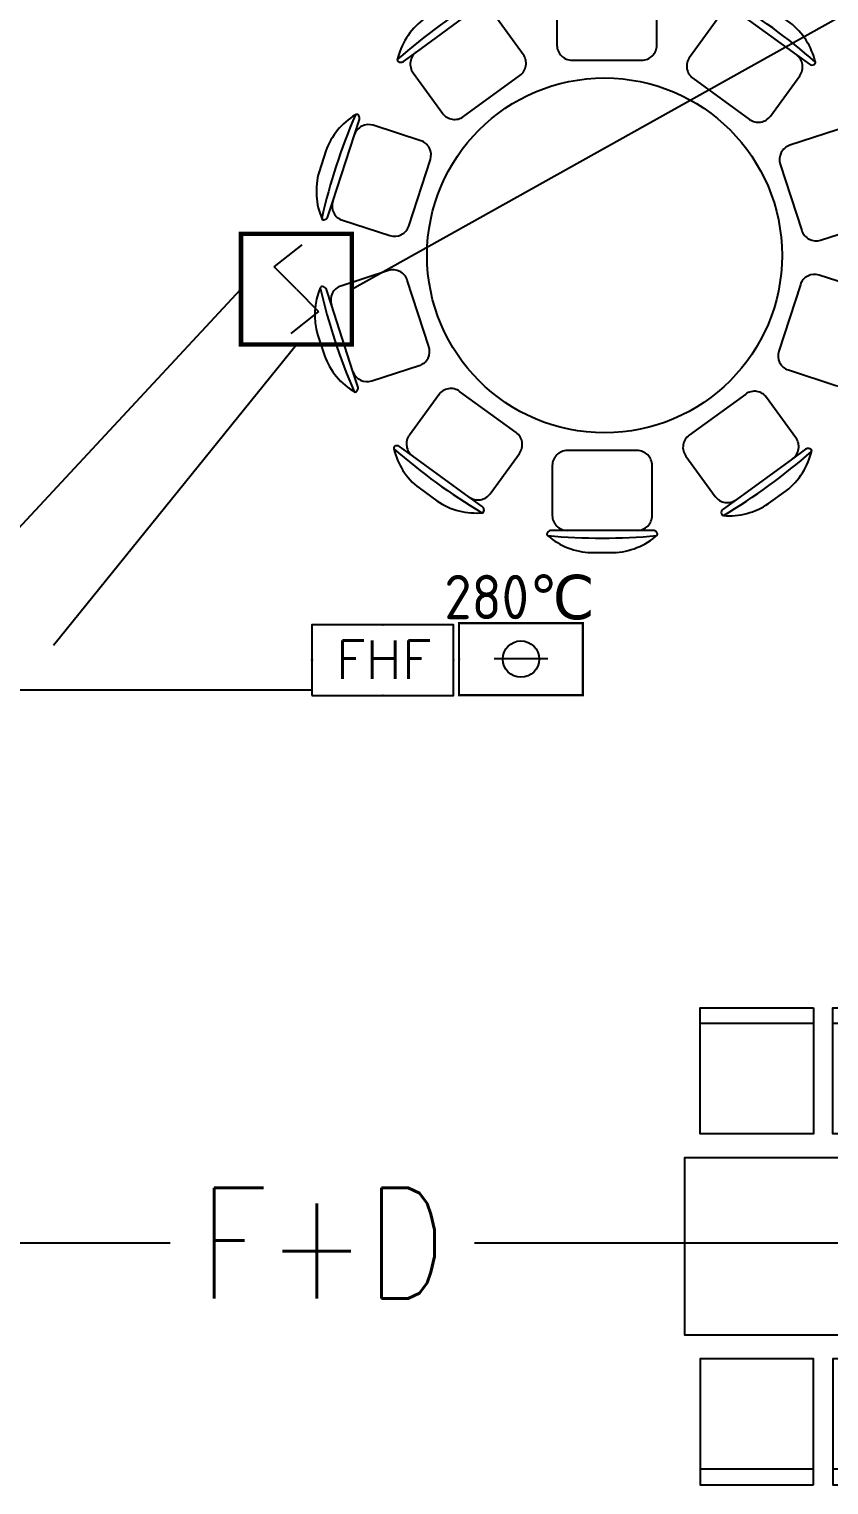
# Model space of a CAD drawing. Extents: x 2350667 to 3185789, y 309667 to 706270.
# Drawn here: x 2478367 to 2481972, y 477441 to 484006 of the extents above; entities that cross this region are included whole.
import ezdxf
from ezdxf.enums import TextEntityAlignment as Align

# ---------------------------------------------------------------- set-up
doc = ezdxf.new("R2010")
doc.units = 0
doc.header["$LTSCALE"] = 1000
for name, color, linetype in [('0-底图', 7, 'Continuous'), ('DIM-消防', 3, 'Continuous'), ('EQUIP-动力', 3, 'Continuous'), ('EQUIP-消防', 3, 'Continuous'), ('fur', 253, 'Continuous'), ('WIRE-消防', 1, 'Continuous'), ('洁具', 213, 'Continuous')]:
    doc.layers.add(name, color=color, linetype=linetype)
doc.styles.add('_TEL_DIM', font='SIMPLEX', dxfattribs={"width": 0.8, "height": 3.5, "bigfont": 'HZTXT'})
doc.styles.get("Standard").update_dxf_attribs({"font": 'geniso.shx', "bigfont": 'hztxt.shx'})

# ---------------------------------------------------------------- blocks, each defined once
blk = doc.blocks.new('$Equip$00002649')
for p, q in [((-0.5, 0.5), (-0.5, -0.5)), ((0.5, 0.5), (-0.5, 0.5)), ((-0.2, 0.2), (0.05, 0.4)), ((0.5, -0.5), (0.5, 0.5)), ((0, 0), (-0.2, 0.2)), ((0, 0), (0.2, -0.2)), ((0.2, -0.2), (-0.05, -0.4)), ((-0.5, -0.5), (0.5, -0.5))]:
    blk.add_line(p, q)
at = {"const_width": 0.04}
blk.add_lwpolyline([(-0.5, 0.5), (0.5, 0.5), (0.5, -0.5), (-0.5, -0.5), (-0.5, 0.5), (0.5, 0.5)], dxfattribs=at)
for p in [(0, 0.5), (-0.5, 0), (0.5, 0), (0, -0.5)]:
    blk.add_point(p)
at = {"color": 7, "flags": 1}
for tag, height, p in [('A', 0.00002, (0, 0)), ('B', 0.4, (0.762, -0.208))]:
    blk.add_attdef(tag, text='', height=height, dxfattribs=at).set_placement(p, align=Align.MIDDLE_CENTER)
blk = doc.blocks.new('$equip$00002404')
for p, q in [((-0.328, -0.558), (-0.328, 0.558)), ((0.322, 0.558), (0.322, -0.558)), ((0, 0), (0, 0.242)), ((0, -0.242), (0, 0))]:
    blk.add_line(p, q)
at = {"lineweight": 20}
for p, q in [((0.322, 0.558), (-0.328, 0.558)), ((-0.328, -0.558), (0.322, -0.558))]:
    blk.add_line(p, q, dxfattribs=at)
at = {"const_width": 0.02}
for points in [[(-0.328, 0.558), (0.322, 0.558), (0.322, -0.558), (-0.328, -0.558), (-0.328, 0.558), (0.322, 0.558)], [(-0.328, -0.558), (-0.328, 0.558)]]:
    blk.add_lwpolyline(points, dxfattribs=at)
blk.add_circle((-0.003, 0), 0.164)
for p in [(-0.003, 0.558), (-0.328, 0), (0.322, 0), (-0.003, -0.558)]:
    blk.add_point(p)
at = {"color": 7, "style": '_TEL_DIM', "flags": 1}
blk.add_attdef('A', text='', height=0.00002, dxfattribs=at).set_placement((0, 0), align=Align.MIDDLE_CENTER)
at = {"color": 7}
blk.add_attdef('$TEXT$', text='', height=0.4, dxfattribs=at).set_placement((0.955, -0.336), align=Align.MIDDLE_CENTER)
blk = doc.blocks.new('$equip_U$00000115(X6PAISEBHDX7W9M)')
blk.add_lwpolyline([(-0.75, 0), (0.75, 0), (0.75, 0.75), (-0.75, 0.75)], close=True)
for p in [(0, 0.75), (-0.75, 0.375), (0.75, 0.375), (0, 0)]:
    blk.add_point(p)
at = {"style": '_TEL_DIM'}
blk.add_text('FHF', height=0.408, dxfattribs=at).set_placement((-0.496, 0.176))
at = {"color": 7, "style": '_TEL_DIM', "flags": 1}
for tag in ['A', 'REMARK']:
    blk.add_attdef(tag, text='', height=0.00002, dxfattribs=at).set_placement((0, 0), align=Align.MIDDLE_CENTER)
blk = doc.blocks.new('$equip_U$00000150(WIN7-PC-dian)')
for p in [(0, 0.637), (-0.637, 0.319), (0.637, 0.319), (0, 0)]:
    blk.add_point(p)
at = {"xscale": 0.85, "yscale": 0.85, "zscale": 0.85}
blk.add_blockref('$equip_U$00000115(X6PAISEBHDX7W9M)', (0, 0), dxfattribs=at)
at = {"color": 7, "style": '_TEL_DIM', "flags": 1}
for tag in ['A', 'REMARK']:
    blk.add_attdef(tag, text='', height=0.00002, dxfattribs=at).set_placement((0, 0), align=Align.MIDDLE_CENTER)
blk = doc.blocks.new('$plan$00002719')
at = {"layer": 'fur'}
for p, q in [((-853.3, 1004.2), (-342.8, 1004.2)), ((-254.1, 1004.2), (256.5, 1004.2)), ((345.1, 1004.2), (855.7, 1004.2)), ((-853.3, -1004.2), (-342.8, -1004.2)), ((-254.1, -1004.2), (256.5, -1004.2)), ((345.1, -1004.2), (855.7, -1004.2))]:
    blk.add_line(p, q, dxfattribs=at)
for points in [[(-853.3, 1075.8), (-853.3, 507.4), (-342.8, 507.4), (-342.8, 1075.8), (-853.3, 1075.8)], [(-254.1, 1075.8), (-254.1, 507.4), (256.5, 507.4), (256.5, 1075.8), (-254.1, 1075.8)], [(345.1, 1075.8), (345.1, 507.4), (855.7, 507.4), (855.7, 1075.8), (345.1, 1075.8)], [(-925, -400), (-925, 400), (925, 400), (925, -400), (-925, -400)], [(-853.3, -1075.8), (-853.3, -507.4), (-342.8, -507.4), (-342.8, -1075.8), (-853.3, -1075.8)], [(-254.1, -1075.8), (-254.1, -507.4), (256.5, -507.4), (256.5, -1075.8), (-254.1, -1075.8)], [(345.1, -1075.8), (345.1, -507.4), (855.7, -507.4), (855.7, -1075.8), (345.1, -1075.8)]]:
    blk.add_lwpolyline(points, close=True, dxfattribs=at)
blk = doc.blocks.new('$plan$00002741')
at = {"layer": 'fur'}
for p, q in [((-146.9, 1240.2, 0), (168.1, 1240.2, 0)), ((-847.8, 917, 0), (-593, 1102.2, 0)), ((610.1, 1089.7, 0), (865, 904.6, 0)), ((-1224.9, 243.5, 0), (-1127.6, 543.1, 0)), ((1134.1, 523, 0), (1231.5, 223.4, 0)), ((-1134.1, -523, 0), (-1231.5, -223.4, 0)), ((1224.9, -243.5, 0), (1127.6, -543.1, 0)), ((-610.1, -1089.7, 0), (-865, -904.6, 0)), ((847.8, -917, 0), (593, -1102.2, 0)), ((146.9, -1240.2, 0), (-168.1, -1240.2, 0))]:
    blk.add_line(p, q, dxfattribs=at)
at = {"layer": 'fur', "elevation": 0}
for points in [[(-239.4, 1260.2, 0.414214), (-219.4, 1240.2), (-146.9, 1240.2, 0.414214), (-214.4, 1172.7), (-214.4, 947.7, 0.414214), (-146.9, 880.2), (168.1, 880.2, 0.414214), (235.6, 947.7), (235.6, 1172.7, 0.414214), (168.1, 1240.2), (240.6, 1240.2, 0.302537), (259.1, 1252.5, 0.324647), (256.3, 1264, 0.171658), (60.2, 1340.2), (-39, 1340.2, 0.176269)], [(-934.4, 878.8, 0.414214), (-906.5, 874.4), (-847.8, 917, 0.414214), (-862.8, 822.7), (-730.5, 640.7, 0.414214), (-636.2, 625.8), (-381.4, 810.9, 0.414214), (-366.5, 905.2), (-498.7, 1087.2, 0.414214), (-593, 1102.2), (-534.3, 1144.8, 0.302537), (-526.6, 1165.6, 0.324647), (-535.5, 1173.2, 0.171658), (-739.1, 1119.6), (-819.3, 1061.4, 0.176269)], [(547.1, 1160.3, 0.414214), (551.5, 1132.3), (610.1, 1089.7, 0.414214), (515.9, 1074.8), (383.6, 892.8, 0.414214), (398.5, 798.5), (653.4, 613.3, 0.414214), (747.7, 628.3), (879.9, 810.3, 0.414214), (865, 904.6), (923.6, 862, 0.302537), (945.8, 861.1, 0.324647), (950.3, 871.9, 0.171658), (836.4, 1048.9), (756.2, 1107.2, 0.176269)], [(-1272.5, 161.7, 0.414214), (-1247.3, 174.6), (-1224.9, 243.5, 0.414214), (-1181.6, 158.5), (-967.6, 89, 0.414214), (-882.6, 132.3), (-785.2, 431.9, 0.414214), (-828.5, 516.9), (-1042.5, 586.5, 0.414214), (-1127.6, 543.1), (-1105.2, 612.1, 0.302537), (-1111.2, 633.4, 0.324647), (-1122.9, 634.4, 0.171658), (-1256, 471.4), (-1286.7, 377.1, 0.176269)], [(1124.6, 617.1, 0.414214), (1111.7, 591.9), (1134.1, 523, 0.414214), (1049.1, 566.3), (835.1, 496.8, 0.414214), (791.8, 411.7), (889.1, 112.1, 0.414214), (974.2, 68.8), (1188.1, 138.3, 0.414214), (1231.5, 223.4), (1253.9, 154.4, 0.302537), (1271.3, 140.7, 0.324647), (1281.3, 146.8, 0.171658), (1293.2, 356.9), (1262.6, 451.2, 0.176269)], [(-1124.6, -617.1, 0.414214), (-1111.7, -591.9), (-1134.1, -523, 0.414214), (-1049.1, -566.3), (-835.1, -496.8, 0.414214), (-791.8, -411.7), (-889.1, -112.1, 0.414214), (-974.2, -68.8), (-1188.1, -138.3, 0.414214), (-1231.5, -223.4), (-1253.9, -154.4, 0.302537), (-1271.3, -140.7, 0.324647), (-1281.3, -146.8, 0.171658), (-1293.2, -356.9), (-1262.6, -451.2, 0.176269)], [(1272.5, -161.7, 0.414214), (1247.3, -174.6), (1224.9, -243.5, 0.414214), (1181.6, -158.5), (967.6, -89, 0.414214), (882.6, -132.3), (785.2, -431.9, 0.414214), (828.5, -516.9), (1042.5, -586.5, 0.414214), (1127.6, -543.1), (1105.2, -612.1, 0.302537), (1111.2, -633.4, 0.324647), (1122.9, -634.4, 0.171658), (1256, -471.4), (1286.7, -377.1, 0.176269)], [(-547.1, -1160.3, 0.414214), (-551.5, -1132.3), (-610.1, -1089.7, 0.414214), (-515.9, -1074.8), (-383.6, -892.8, 0.414214), (-398.5, -798.5), (-653.4, -613.3, 0.414214), (-747.7, -628.3), (-879.9, -810.3, 0.414214), (-865, -904.6), (-923.6, -862, 0.302537), (-945.8, -861.1, 0.324647), (-950.3, -871.9, 0.171658), (-836.4, -1048.9), (-756.2, -1107.2, 0.176269)], [(934.4, -878.8, 0.414214), (906.5, -874.4), (847.8, -917, 0.414214), (862.8, -822.7), (730.5, -640.7, 0.414214), (636.2, -625.8), (381.4, -810.9, 0.414214), (366.5, -905.2), (498.7, -1087.2, 0.414214), (593, -1102.2), (534.3, -1144.8, 0.302537), (526.6, -1165.6, 0.324647), (535.5, -1173.2, 0.171658), (739.1, -1119.6), (819.3, -1061.4, 0.176269)], [(239.4, -1260.2, 0.414214), (219.4, -1240.2), (146.9, -1240.2, 0.414214), (214.4, -1172.7), (214.4, -947.7, 0.414214), (146.9, -880.2), (-168.1, -880.2, 0.414214), (-235.6, -947.7), (-235.6, -1172.7, 0.414214), (-168.1, -1240.2), (-240.6, -1240.2, 0.302537), (-259.1, -1252.5, 0.324647), (-256.3, -1264, 0.171658), (-60.2, -1340.2), (39, -1340.2, 0.176269)]]:
    blk.add_lwpolyline(points, format="xyb", close=True, dxfattribs=at)
at = {"layer": 'fur'}
blk.add_circle((0, 0, 0), 800, dxfattribs=at)
for centre, radius, start, end in [((-228.6, 1256.4, 0), 10, 130.72654, 202.66999), ((10.6, -1437.6, 0), 2712.7, 84.8023, 95.1977), ((853.6, -1156.8, 0), 2712.7, 120.8023, 131.1977), ((553.5, 1150.8, 0), 10, 94.72654, 166.66999), ((-836.4, -1169.3, 0), 2712.7, 48.8023, 59.1977), ((-923.4, 882.1, 0), 10, 166.72654, 238.66999), ((1370.5, -434.2, 0), 2712.7, 156.8023, 167.1977), ((1124.2, 605.7, 0), 10, 58.72654, 130.66999), ((-1364, -454.3, 0), 2712.7, 12.8023, 23.1977), ((-1265.5, 170.8, 0), 10, 202.72654, 274.66999), ((1364, 454.3, 0), 2712.7, 192.8023, 203.1977), ((-1370.5, 434.2, 0), 2712.7, 336.8023, 347.1977), ((1265.5, -170.8, 0), 10, 22.72654, 94.66999), ((-1124.2, -605.7, 0), 10, 238.72654, 310.66999), ((836.4, 1169.3, 0), 2712.7, 228.8023, 239.1977), ((-853.6, 1156.8, 0), 2712.7, 300.8023, 311.1977), ((923.4, -882.1, 0), 10, 346.72654, 58.66999), ((-553.5, -1150.8, 0), 10, 274.72654, 346.66999), ((-10.6, 1437.6, 0), 2712.7, 264.8023, 275.1977), ((228.6, -1256.4, 0), 10, 310.72654, 22.66999)]:
    blk.add_arc(centre, radius, start, end, dxfattribs=at)
blk = doc.blocks.new('cghch')
at = {"layer": '洁具'}
blk.add_blockref('$plan$00002741', (2156532.8, 6427.7), dxfattribs=at)
at = {"layer": '洁具', "rotation": 180}
blk.add_blockref('$plan$00002719', (2157819.1, 1959.1), dxfattribs=at)

msp = doc.modelspace()

# ---------------------------------------------------------------- linework, layer by layer
at = {"layer": 'WIRE-消防'}
for p, q in [((2479822.4, 482833, 4200), (2484757.6, 485591.7)), ((2477818, 481214.4), (2479322.4, 482833, 4200)), ((2478477.1, 481227.2, 1947), (2479572.4, 482583, 4200)), ((2476847.4, 481026.4), (2479642.4, 481026.4)), ((2479003.8, 478531), (2473476.4, 478531)), ((2489254.1, 478531), (2480375.2, 478531))]:
    msp.add_line(p, q, dxfattribs=at)

# ---------------------------------------------------------------- block references
at = {"layer": '0-底图'}
msp.add_blockref('cghch', (324428.4, 476557.7), dxfattribs=at)
at = {"layer": 'EQUIP-动力', "xscale": 500, "yscale": 500, "zscale": 500}
msp.add_blockref('$equip_U$00000150(WIN7-PC-dian)', (2479961.1, 481001.2), dxfattribs=at)
at = {"layer": 'EQUIP-消防', "xscale": 500, "yscale": 500, "zscale": 500}
msp.add_blockref('$Equip$00002649', (2479572.4, 482833, 4200), dxfattribs=at)
at = {"layer": 'EQUIP-消防'}
ref = msp.add_blockref('$equip$00002404', (2480584.3, 481166.1, -2000), dxfattribs=dict(at, xscale=500, yscale=500, zscale=500, rotation=90))
ref.add_attrib('$TEXT$', '280℃', dxfattribs={"layer": '0', "color": 7, "height": 200}).set_placement((2480577.7, 481444.7, -2000), align=Align.MIDDLE_CENTER)

# ---------------------------------------------------------------- texts
at = {"layer": 'DIM-消防', "style": '_TEL_DIM', "width": 0.8}
msp.add_text('F+D', height=500, rotation=360, dxfattribs=at).set_placement((2479689.5, 478531), align=Align.MIDDLE_CENTER)

doc.saveas('drawing.dxf')
